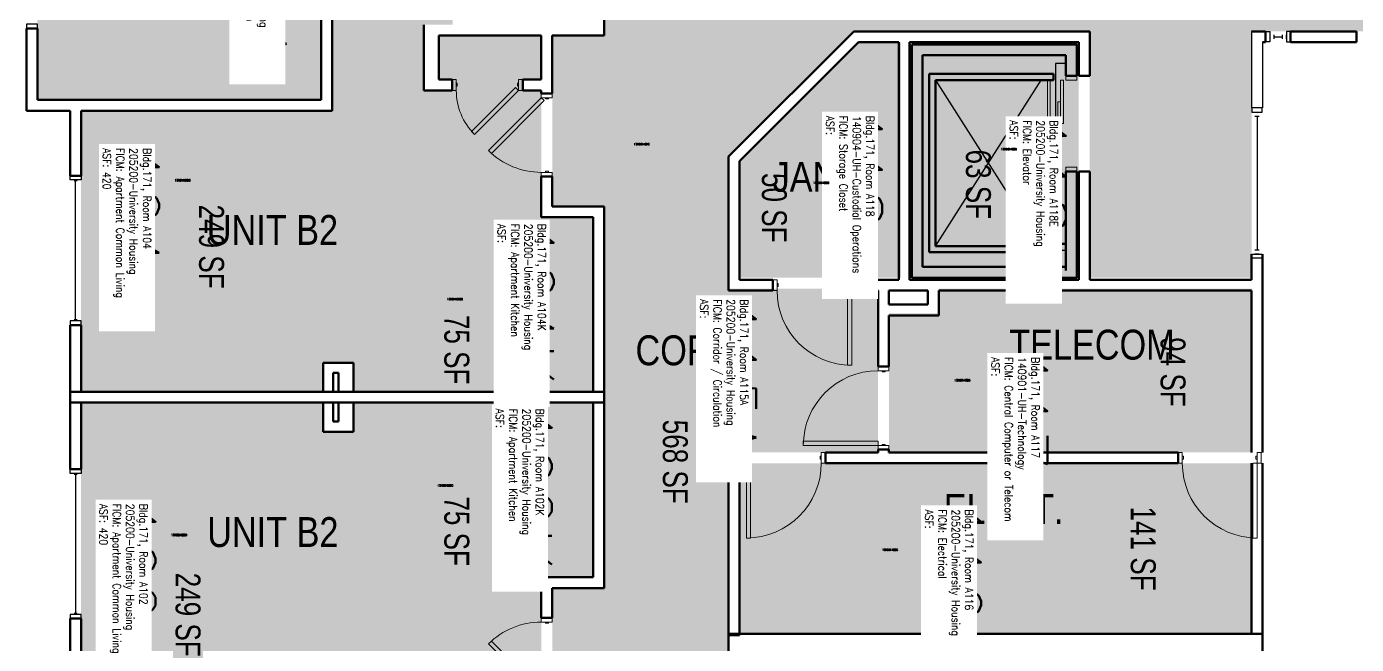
# Model space of a CAD drawing. Header units: inches. Extents: x 88 to 3257, y -489 to 2081.
# Drawn here: x 97 to 738, y 789 to 1087 of the extents above; entities that cross this region are included whole.
import ezdxf
from ezdxf.enums import TextEntityAlignment as Align

# ---------------------------------------------------------------- set-up
doc = ezdxf.new("R2010")
doc.units = ezdxf.units.IN
doc.header["$LTSCALE"] = 48
doc.header["$MEASUREMENT"] = 0
for name, color, linetype in [('A-AREA-IDEN', 1, 'Continuous'), ('A-DOOR', 2, 'Continuous'), ('A-FLOR', 3, 'Continuous'), ('A-GLAZ', 1, 'Continuous'), ('A-IDEN-ICON', 4, 'Continuous'), ('A-IDEN-RNUM', 7, 'Continuous'), ('A-IDEN-SNUM', 4, 'Continuous'), ('A-IDEN-VNUM', 4, 'Continuous'), ('A-WALL', 5, 'Continuous'), ('AREA-TEXT', 3, 'Continuous'), ('Rooms-Category-Color', 7, 'Continuous'), ('Rooms-College-Color', 7, 'Continuous'), ('Rooms-Department-Color', 7, 'Continuous'), ('Rooms-Division-Color', 7, 'Continuous'), ('Rooms-Information', 7, 'Continuous')]:
    doc.layers.add(name, color=color, linetype=linetype)
doc.styles.add('AREA', font='arial.ttf', dxfattribs={"width": 0.75, "height": 12})
doc.styles.add('ROOMSNUMBER', font='txt.shx', dxfattribs={"height": 0.03})
doc.styles.add('ROOMVNUMBER', font='simplex.shx', dxfattribs={"width": 0.85})
doc.styles.get("Standard").update_dxf_attribs({"font": 'ARIALN.TTF'})

# ---------------------------------------------------------------- blocks, each defined once
blk = doc.blocks.new('CPELECT')
blk.add_lwpolyline([(0.0623, 0.0629, 0, 0.03, 0), (0.0105, -0.0168, 0.03, 0.03, 0), (-0.0105, 0.0068, 0.03, 0, 0), (-0.0623, -0.0729, 0.03, 0, 0)], format="xyseb")

msp = doc.modelspace()

# ---------------------------------------------------------------- hatches: boundary and pattern name
at = {"layer": 'Rooms-Category-Color', "true_color": 0x728ef3}
for points in [[(240.13, 910.5), (240.13, 994.64), (345.25, 994.64), (345.25, 1055.77), (336.3, 1055.77), (336.3, 1061.02), (345.25, 1061.02), (345.25, 1082.22), (295.88, 1082.22), (295.88, 1061.02), (302.3, 1061.02), (302.3, 1055.77), (288.63, 1055.77), (288.63, 1087.47), (302.5, 1087.47), (302.5, 1116.22), (288.63, 1116.22), (288.63, 1292.25), (302.5, 1292.25), (302.5, 1321), (244.5, 1321), (244.5, 1046), (123.5, 1046), (123.5, 910.5)], [(102.5, 1051.25), (102.5, 1159.25), (239.25, 1159.25), (239.25, 1051.25)], [(518.5, 965.5), (518.5, 1079), (498.04, 1079), (440.75, 1021.71), (440.75, 965.5)], [(370.25, 994.64), (240.13, 994.64), (240.13, 924.5), (254.75, 924.5), (254.75, 910.5), (370.25, 910.5)], [(240.13, 905.25), (240.13, 821.11), (345.25, 821.11), (345.25, 759.98), (336.3, 759.98), (336.3, 754.73), (345.25, 754.73), (345.25, 733.53), (295.88, 733.53), (295.88, 754.73), (302.3, 754.73), (302.3, 759.98), (288.63, 759.98), (288.63, 728.28), (302.5, 728.28), (302.5, 699.53), (288.63, 699.53), (288.63, 523.5), (302.5, 523.5), (302.5, 494.75), (244.5, 494.75), (244.5, 769.75), (123.5, 769.75), (123.5, 905.25)], [(370.25, 821.11), (240.13, 821.11), (240.13, 891.25), (254.75, 891.25), (254.75, 905.25), (370.25, 905.25)]]:
    msp.add_hatch(color=171, dxfattribs=at).paths.add_polyline_path(points)
at = {"layer": 'Rooms-Category-Color', "true_color": 0xadadad}
for points in [[(547.22, 1168.24), (547.22, 1193.24), (464.89, 1193.24), (464.89, 1168.24), (375.5, 1168.24), (375.5, 1082.22), (350.5, 1082.22), (350.5, 999.89), (375.5, 999.89), (375.5, 815.86), (350.5, 815.86), (350.5, 733.53), (375.5, 733.53), (374.88, 226), (435.5, 226), (435.5, 616.78), (460.5, 616.78), (460.5, 699.11), (435.5, 699.11), (435.5, 881.25), (507.5, 881.25), (507.5, 960.25), (435.5, 960.25), (435.5, 1023.88), (495.87, 1084.25), (547.22, 1084.25)], [(547.22, 1084.25), (609.5, 1084.25), (609.5, 965.5), (687.5, 965.5), (687.5, 1084.25), (855.25, 1084.25), (855.25, 1060.25), (1158.95, 1060.25), (1158.95, 1084.25), (1578.7, 1084.25), (1703.95, 1084.25), (1703.95, 1168.24), (1549.3, 1168.24), (1549.3, 1193.24), (1466.98, 1193.24), (1466.98, 1168.24), (1104.2, 1168.24), (1104.2, 1156.25), (910, 1156.25), (910, 1168.24), (547.22, 1168.24), (547.22, 1084.25)], [(604.25, 965.5), (523.75, 965.5), (523.75, 1079), (604.25, 1079)], [(687.5, 876), (687.5, 793.75), (440.75, 793.75), (440.75, 876)]]:
    msp.add_hatch(color=253, dxfattribs=at).paths.add_polyline_path(points)
at = {"layer": 'Rooms-Category-Color', "true_color": 0xe3c5e1}
msp.add_hatch(color=254, dxfattribs=at).paths.add_polyline_path([(687.5, 960.25), (687.5, 881.25), (512.75, 881.25), (512.75, 948.25), (536.75, 948.25), (536.75, 960.25)])
at = {"layer": 'Rooms-College-Color', "true_color": 0xadadad}
for points in [[(240.13, 910.5), (240.13, 994.64), (345.25, 994.64), (345.25, 1055.77), (336.3, 1055.77), (336.3, 1061.02), (345.25, 1061.02), (345.25, 1082.22), (295.88, 1082.22), (295.88, 1061.02), (302.3, 1061.02), (302.3, 1055.77), (288.63, 1055.77), (288.63, 1087.47), (302.5, 1087.47), (302.5, 1116.22), (288.63, 1116.22), (288.63, 1292.25), (302.5, 1292.25), (302.5, 1321), (244.5, 1321), (244.5, 1046), (123.5, 1046), (123.5, 910.5)], [(547.22, 1168.24), (547.22, 1193.24), (464.89, 1193.24), (464.89, 1168.24), (375.5, 1168.24), (375.5, 1082.22), (350.5, 1082.22), (350.5, 999.89), (375.5, 999.89), (375.5, 815.86), (350.5, 815.86), (350.5, 733.53), (375.5, 733.53), (374.88, 226), (435.5, 226), (435.5, 616.78), (460.5, 616.78), (460.5, 699.11), (435.5, 699.11), (435.5, 881.25), (507.5, 881.25), (507.5, 960.25), (435.5, 960.25), (435.5, 1023.88), (495.87, 1084.25), (547.22, 1084.25)], [(547.22, 1084.25), (609.5, 1084.25), (609.5, 965.5), (687.5, 965.5), (687.5, 1084.25), (855.25, 1084.25), (855.25, 1060.25), (1158.95, 1060.25), (1158.95, 1084.25), (1578.7, 1084.25), (1703.95, 1084.25), (1703.95, 1168.24), (1549.3, 1168.24), (1549.3, 1193.24), (1466.98, 1193.24), (1466.98, 1168.24), (1104.2, 1168.24), (1104.2, 1156.25), (910, 1156.25), (910, 1168.24), (547.22, 1168.24), (547.22, 1084.25)], [(102.5, 1051.25), (102.5, 1159.25), (239.25, 1159.25), (239.25, 1051.25)], [(518.5, 965.5), (518.5, 1079), (498.04, 1079), (440.75, 1021.71), (440.75, 965.5)], [(604.25, 965.5), (523.75, 965.5), (523.75, 1079), (604.25, 1079)], [(370.25, 994.64), (240.13, 994.64), (240.13, 924.5), (254.75, 924.5), (254.75, 910.5), (370.25, 910.5)], [(687.5, 960.25), (687.5, 881.25), (512.75, 881.25), (512.75, 948.25), (536.75, 948.25), (536.75, 960.25)], [(240.13, 905.25), (240.13, 821.11), (345.25, 821.11), (345.25, 759.98), (336.3, 759.98), (336.3, 754.73), (345.25, 754.73), (345.25, 733.53), (295.88, 733.53), (295.88, 754.73), (302.3, 754.73), (302.3, 759.98), (288.63, 759.98), (288.63, 728.28), (302.5, 728.28), (302.5, 699.53), (288.63, 699.53), (288.63, 523.5), (302.5, 523.5), (302.5, 494.75), (244.5, 494.75), (244.5, 769.75), (123.5, 769.75), (123.5, 905.25)], [(370.25, 821.11), (240.13, 821.11), (240.13, 891.25), (254.75, 891.25), (254.75, 905.25), (370.25, 905.25)], [(687.5, 876), (687.5, 793.75), (440.75, 793.75), (440.75, 876)]]:
    msp.add_hatch(color=253, dxfattribs=at).paths.add_polyline_path(points)
at = {"layer": 'Rooms-Department-Color', "true_color": 0x604aed}
for points in [[(240.13, 910.5), (240.13, 994.64), (345.25, 994.64), (345.25, 1055.77), (336.3, 1055.77), (336.3, 1061.02), (345.25, 1061.02), (345.25, 1082.22), (295.88, 1082.22), (295.88, 1061.02), (302.3, 1061.02), (302.3, 1055.77), (288.63, 1055.77), (288.63, 1087.47), (302.5, 1087.47), (302.5, 1116.22), (288.63, 1116.22), (288.63, 1292.25), (302.5, 1292.25), (302.5, 1321), (244.5, 1321), (244.5, 1046), (123.5, 1046), (123.5, 910.5)], [(102.5, 1051.25), (102.5, 1159.25), (239.25, 1159.25), (239.25, 1051.25)], [(518.5, 965.5), (518.5, 1079), (498.04, 1079), (440.75, 1021.71), (440.75, 965.5)], [(370.25, 994.64), (240.13, 994.64), (240.13, 924.5), (254.75, 924.5), (254.75, 910.5), (370.25, 910.5)], [(687.5, 960.25), (687.5, 881.25), (512.75, 881.25), (512.75, 948.25), (536.75, 948.25), (536.75, 960.25)], [(240.13, 905.25), (240.13, 821.11), (345.25, 821.11), (345.25, 759.98), (336.3, 759.98), (336.3, 754.73), (345.25, 754.73), (345.25, 733.53), (295.88, 733.53), (295.88, 754.73), (302.3, 754.73), (302.3, 759.98), (288.63, 759.98), (288.63, 728.28), (302.5, 728.28), (302.5, 699.53), (288.63, 699.53), (288.63, 523.5), (302.5, 523.5), (302.5, 494.75), (244.5, 494.75), (244.5, 769.75), (123.5, 769.75), (123.5, 905.25)], [(370.25, 821.11), (240.13, 821.11), (240.13, 891.25), (254.75, 891.25), (254.75, 905.25), (370.25, 905.25)]]:
    msp.add_hatch(color=173, dxfattribs=at).paths.add_polyline_path(points)
at = {"layer": 'Rooms-Department-Color', "true_color": 0xacacac}
for points in [[(547.22, 1168.24), (547.22, 1193.24), (464.89, 1193.24), (464.89, 1168.24), (375.5, 1168.24), (375.5, 1082.22), (350.5, 1082.22), (350.5, 999.89), (375.5, 999.89), (375.5, 815.86), (350.5, 815.86), (350.5, 733.53), (375.5, 733.53), (374.88, 226), (435.5, 226), (435.5, 616.78), (460.5, 616.78), (460.5, 699.11), (435.5, 699.11), (435.5, 881.25), (507.5, 881.25), (507.5, 960.25), (435.5, 960.25), (435.5, 1023.88), (495.87, 1084.25), (547.22, 1084.25)], [(547.22, 1084.25), (609.5, 1084.25), (609.5, 965.5), (687.5, 965.5), (687.5, 1084.25), (855.25, 1084.25), (855.25, 1060.25), (1158.95, 1060.25), (1158.95, 1084.25), (1578.7, 1084.25), (1703.95, 1084.25), (1703.95, 1168.24), (1549.3, 1168.24), (1549.3, 1193.24), (1466.98, 1193.24), (1466.98, 1168.24), (1104.2, 1168.24), (1104.2, 1156.25), (910, 1156.25), (910, 1168.24), (547.22, 1168.24), (547.22, 1084.25)], [(604.25, 965.5), (523.75, 965.5), (523.75, 1079), (604.25, 1079)], [(687.5, 876), (687.5, 793.75), (440.75, 793.75), (440.75, 876)]]:
    msp.add_hatch(color=253, dxfattribs=at).paths.add_polyline_path(points)
at = {"layer": 'Rooms-Division-Color', "true_color": 0x604aed}
for points in [[(240.13, 910.5), (240.13, 994.64), (345.25, 994.64), (345.25, 1055.77), (336.3, 1055.77), (336.3, 1061.02), (345.25, 1061.02), (345.25, 1082.22), (295.88, 1082.22), (295.88, 1061.02), (302.3, 1061.02), (302.3, 1055.77), (288.63, 1055.77), (288.63, 1087.47), (302.5, 1087.47), (302.5, 1116.22), (288.63, 1116.22), (288.63, 1292.25), (302.5, 1292.25), (302.5, 1321), (244.5, 1321), (244.5, 1046), (123.5, 1046), (123.5, 910.5)], [(102.5, 1051.25), (102.5, 1159.25), (239.25, 1159.25), (239.25, 1051.25)], [(518.5, 965.5), (518.5, 1079), (498.04, 1079), (440.75, 1021.71), (440.75, 965.5)], [(370.25, 994.64), (240.13, 994.64), (240.13, 924.5), (254.75, 924.5), (254.75, 910.5), (370.25, 910.5)], [(687.5, 960.25), (687.5, 881.25), (512.75, 881.25), (512.75, 948.25), (536.75, 948.25), (536.75, 960.25)], [(240.13, 905.25), (240.13, 821.11), (345.25, 821.11), (345.25, 759.98), (336.3, 759.98), (336.3, 754.73), (345.25, 754.73), (345.25, 733.53), (295.88, 733.53), (295.88, 754.73), (302.3, 754.73), (302.3, 759.98), (288.63, 759.98), (288.63, 728.28), (302.5, 728.28), (302.5, 699.53), (288.63, 699.53), (288.63, 523.5), (302.5, 523.5), (302.5, 494.75), (244.5, 494.75), (244.5, 769.75), (123.5, 769.75), (123.5, 905.25)], [(370.25, 821.11), (240.13, 821.11), (240.13, 891.25), (254.75, 891.25), (254.75, 905.25), (370.25, 905.25)]]:
    msp.add_hatch(color=173, dxfattribs=at).paths.add_polyline_path(points)
at = {"layer": 'Rooms-Division-Color', "true_color": 0xadadad}
for points in [[(547.22, 1168.24), (547.22, 1193.24), (464.89, 1193.24), (464.89, 1168.24), (375.5, 1168.24), (375.5, 1082.22), (350.5, 1082.22), (350.5, 999.89), (375.5, 999.89), (375.5, 815.86), (350.5, 815.86), (350.5, 733.53), (375.5, 733.53), (374.88, 226), (435.5, 226), (435.5, 616.78), (460.5, 616.78), (460.5, 699.11), (435.5, 699.11), (435.5, 881.25), (507.5, 881.25), (507.5, 960.25), (435.5, 960.25), (435.5, 1023.88), (495.87, 1084.25), (547.22, 1084.25)], [(547.22, 1084.25), (609.5, 1084.25), (609.5, 965.5), (687.5, 965.5), (687.5, 1084.25), (855.25, 1084.25), (855.25, 1060.25), (1158.95, 1060.25), (1158.95, 1084.25), (1578.7, 1084.25), (1703.95, 1084.25), (1703.95, 1168.24), (1549.3, 1168.24), (1549.3, 1193.24), (1466.98, 1193.24), (1466.98, 1168.24), (1104.2, 1168.24), (1104.2, 1156.25), (910, 1156.25), (910, 1168.24), (547.22, 1168.24), (547.22, 1084.25)], [(604.25, 965.5), (523.75, 965.5), (523.75, 1079), (604.25, 1079)], [(687.5, 876), (687.5, 793.75), (440.75, 793.75), (440.75, 876)]]:
    msp.add_hatch(color=253, dxfattribs=at).paths.add_polyline_path(points)

# ---------------------------------------------------------------- linework, layer by layer
at = {"layer": 'A-DOOR'}
for p, q in [((598, 1068.76), (593, 1068.76)), ((593, 1068.76), (593, 978.76)), ((598, 1068.76), (593, 1068.76)), ((593, 1068.76), (593, 978.76)), ((593, 978.76), (598, 978.76)), ((593, 978.76), (598, 978.76))]:
    msp.add_line(p, q, dxfattribs=at)
at = {"layer": 'A-DOOR', "linetype": 'Continuous', "lineweight": 18}
for p, q in [((589.13, 1060.76), (590.5, 1060.76)), ((589.13, 1039.76), (589.13, 1060.76)), ((589.13, 1060.76), (590.5, 1060.76)), ((589.13, 1039.76), (589.13, 1060.76)), ((590.5, 1060.76), (590.5, 1039.76)), ((590.5, 1060.76), (590.5, 1039.76)), ((603.25, 1062.76), (598, 1062.76)), ((598, 1062.76), (598, 1060.76)), ((603.25, 1062.76), (598, 1062.76)), ((598, 1062.76), (598, 1060.76)), ((598, 1060.76), (603.25, 1060.76)), ((598, 1060.76), (603.25, 1060.76)), ((603.25, 1060.76), (603.25, 1062.76)), ((603.25, 1060.76), (603.25, 1062.76)), ((587.75, 1039.76), (589.13, 1039.76)), ((587.75, 1018.76), (587.75, 1039.76)), ((587.75, 1039.76), (589.13, 1039.76)), ((587.75, 1018.76), (587.75, 1039.76)), ((589.13, 1039.76), (589.13, 1018.76)), ((590.5, 1039.76), (589.13, 1039.76)), ((589.13, 1039.76), (589.13, 1018.76)), ((590.5, 1039.76), (589.13, 1039.76)), ((589.13, 1018.76), (587.75, 1018.76)), ((589.13, 1018.76), (587.75, 1018.76)), ((598, 1016.76), (598, 1018.76)), ((598, 1018.76), (603.25, 1018.76)), ((598, 1016.76), (598, 1018.76)), ((598, 1018.76), (603.25, 1018.76)), ((603.25, 1016.76), (598, 1016.76)), ((603.25, 1016.76), (598, 1016.76)), ((603.25, 1018.76), (603.25, 1016.76)), ((603.25, 1018.76), (603.25, 1016.76)), ((458.88, 964.5), (456.88, 964.5)), ((456.88, 964.5), (456.88, 959.25)), ((458.88, 964.5), (456.88, 964.5)), ((456.88, 964.5), (456.88, 959.25)), ((458.88, 959.25), (458.88, 964.5)), ((458.88, 959.25), (458.88, 964.5)), ((458.88, 962.75), (459.38, 962.75)), ((458.88, 961.25), (458.88, 962.75)), ((458.88, 962.75), (459.38, 962.75)), ((458.88, 961.25), (458.88, 962.75)), ((459.38, 961.25), (458.88, 961.25)), ((459.38, 961.25), (458.88, 961.25)), ((459.38, 962.75), (459.38, 961.25)), ((459.38, 962.75), (459.38, 961.25)), ((494.88, 962.75), (494.38, 962.75)), ((494.38, 962.75), (494.38, 961.25)), ((494.88, 962.75), (494.38, 962.75)), ((494.38, 962.75), (494.38, 961.25)), ((494.38, 961.25), (494.88, 961.25)), ((494.38, 961.25), (494.88, 961.25)), ((494.88, 964.5), (496.88, 964.5)), ((494.88, 959.25), (494.88, 964.5)), ((494.88, 964.5), (496.88, 964.5)), ((494.88, 959.25), (494.88, 964.5)), ((494.88, 961.25), (494.88, 962.75)), ((494.88, 961.25), (494.88, 962.75)), ((496.88, 964.5), (496.88, 959.25)), ((496.88, 964.5), (496.88, 959.25)), ((456.88, 959.25), (458.88, 959.25)), ((456.88, 959.25), (458.88, 959.25)), ((494.88, 959.25), (492.88, 959.25)), ((492.88, 959.25), (492.88, 923.25)), ((494.88, 959.25), (492.88, 959.25)), ((492.88, 959.25), (492.88, 923.25)), ((494.88, 923.25), (494.88, 959.25)), ((496.88, 959.25), (494.88, 959.25)), ((494.88, 923.25), (494.88, 959.25)), ((496.88, 959.25), (494.88, 959.25)), ((492.88, 923.25), (494.88, 923.25)), ((492.88, 923.25), (494.88, 923.25)), ((512.75, 922.63), (507.5, 922.63)), ((507.5, 922.63), (507.5, 920.63)), ((512.75, 922.63), (507.5, 922.63)), ((507.5, 922.63), (507.5, 920.63)), ((507.5, 920.63), (512.75, 920.63)), ((507.5, 920.63), (512.75, 920.63)), ((509.5, 920.13), (509.5, 920.63)), ((509.5, 920.63), (511, 920.63)), ((509.5, 920.13), (509.5, 920.63)), ((509.5, 920.63), (511, 920.63)), ((511, 920.13), (509.5, 920.13)), ((511, 920.13), (509.5, 920.13)), ((511, 920.63), (511, 920.13)), ((511, 920.63), (511, 920.13)), ((512.75, 920.63), (512.75, 922.63)), ((512.75, 920.63), (512.75, 922.63)), ((507.5, 886.63), (471.5, 886.63)), ((471.5, 886.63), (471.5, 884.63)), ((507.5, 886.63), (471.5, 886.63)), ((471.5, 886.63), (471.5, 884.63)), ((471.5, 884.63), (507.5, 884.63)), ((471.5, 884.63), (507.5, 884.63)), ((507.5, 884.63), (507.5, 886.63)), ((507.5, 884.63), (507.5, 886.63)), ((507.5, 882.63), (507.5, 884.63)), ((507.5, 884.63), (512.75, 884.63)), ((507.5, 882.63), (507.5, 884.63)), ((507.5, 884.63), (512.75, 884.63)), ((511, 885.13), (509.5, 885.13)), ((509.5, 885.13), (509.5, 884.63)), ((511, 885.13), (509.5, 885.13)), ((509.5, 885.13), (509.5, 884.63)), ((509.5, 884.63), (511, 884.63)), ((509.5, 884.63), (511, 884.63)), ((511, 884.63), (511, 885.13)), ((511, 884.63), (511, 885.13)), ((512.75, 884.63), (512.75, 882.63)), ((512.75, 884.63), (512.75, 882.63)), ((444.13, 881.25), (442.13, 881.25)), ((442.13, 881.25), (442.13, 876)), ((444.13, 881.25), (442.13, 881.25)), ((442.13, 881.25), (442.13, 876)), ((444.13, 876), (444.13, 881.25)), ((444.13, 876), (444.13, 881.25)), ((444.13, 879.5), (444.63, 879.5)), ((444.13, 878), (444.13, 879.5)), ((444.13, 879.5), (444.63, 879.5)), ((444.13, 878), (444.13, 879.5)), ((444.63, 878), (444.13, 878)), ((444.63, 878), (444.13, 878)), ((444.63, 879.5), (444.63, 878)), ((444.63, 879.5), (444.63, 878)), ((480.13, 879.5), (479.63, 879.5)), ((479.63, 879.5), (479.63, 878)), ((480.13, 879.5), (479.63, 879.5)), ((479.63, 879.5), (479.63, 878)), ((479.63, 878), (480.13, 878)), ((479.63, 878), (480.13, 878)), ((480.13, 881.25), (482.13, 881.25)), ((480.13, 876), (480.13, 881.25)), ((480.13, 881.25), (482.13, 881.25)), ((480.13, 876), (480.13, 881.25)), ((480.13, 878), (480.13, 879.5)), ((480.13, 878), (480.13, 879.5)), ((482.13, 881.25), (482.13, 876)), ((482.13, 881.25), (482.13, 876)), ((512.75, 882.63), (507.5, 882.63)), ((512.75, 882.63), (507.5, 882.63)), ((654.13, 881.25), (652.13, 881.25)), ((652.13, 881.25), (652.13, 876)), ((654.13, 881.25), (652.13, 881.25)), ((652.13, 881.25), (652.13, 876)), ((654.13, 876), (654.13, 881.25)), ((654.13, 876), (654.13, 881.25)), ((654.13, 879.5), (654.63, 879.5)), ((654.13, 878), (654.13, 879.5)), ((654.13, 879.5), (654.63, 879.5)), ((654.13, 878), (654.13, 879.5)), ((654.63, 878), (654.13, 878)), ((654.63, 878), (654.13, 878)), ((654.63, 879.5), (654.63, 878)), ((654.63, 879.5), (654.63, 878)), ((690.13, 879.5), (689.63, 879.5)), ((689.63, 879.5), (689.63, 878)), ((690.13, 879.5), (689.63, 879.5)), ((689.63, 879.5), (689.63, 878)), ((689.63, 878), (690.13, 878)), ((689.63, 878), (690.13, 878)), ((690.13, 881.25), (692.13, 881.25)), ((690.13, 876), (690.13, 881.25)), ((690.13, 881.25), (692.13, 881.25)), ((690.13, 876), (690.13, 881.25)), ((690.13, 878), (690.13, 879.5)), ((690.13, 878), (690.13, 879.5)), ((692.13, 881.25), (692.13, 876)), ((692.13, 881.25), (692.13, 876)), ((442.13, 876), (444.13, 876)), ((442.13, 876), (444.13, 876)), ((444.13, 876), (446.13, 876)), ((444.13, 840), (444.13, 876)), ((444.13, 876), (446.13, 876)), ((444.13, 840), (444.13, 876)), ((446.13, 876), (446.13, 840)), ((446.13, 876), (446.13, 840)), ((482.13, 876), (480.13, 876)), ((482.13, 876), (480.13, 876)), ((652.13, 876), (654.13, 876)), ((652.13, 876), (654.13, 876)), ((690.13, 876), (688.13, 876)), ((688.13, 876), (688.13, 840)), ((690.13, 876), (688.13, 876)), ((688.13, 876), (688.13, 840)), ((690.13, 840), (690.13, 876)), ((692.13, 876), (690.13, 876)), ((690.13, 840), (690.13, 876)), ((692.13, 876), (690.13, 876)), ((446.13, 840), (444.13, 840)), ((446.13, 840), (444.13, 840)), ((688.13, 840), (690.13, 840)), ((688.13, 840), (690.13, 840))]:
    msp.add_line(p, q, dxfattribs=at)
for points in [[(304.3, 1061.02), (302.3, 1061.02), (302.3, 1055.77), (304.3, 1055.77)], [(304.3, 1061.02), (302.3, 1061.02), (302.3, 1055.77), (304.3, 1055.77)], [(304.3, 1059.27), (304.8, 1059.27), (304.8, 1057.77), (304.3, 1057.77)], [(304.3, 1059.27), (304.8, 1059.27), (304.8, 1057.77), (304.3, 1057.77)], [(334.3, 1059.27), (333.8, 1059.27), (333.8, 1057.77), (334.3, 1057.77)], [(334.3, 1059.27), (333.8, 1059.27), (333.8, 1057.77), (334.3, 1057.77)], [(334.3, 1061.02), (336.3, 1061.02), (336.3, 1055.77), (334.3, 1055.77)], [(334.3, 1061.02), (336.3, 1061.02), (336.3, 1055.77), (334.3, 1055.77)], [(595.5, 1060.76), (596.88, 1060.76), (596.88, 1039.76), (595.5, 1039.76)], [(595.5, 1060.76), (596.88, 1060.76), (596.88, 1039.76), (595.5, 1039.76)], [(334.3, 1055.77), (332.89, 1057.18), (311.67, 1035.97), (313.09, 1034.56)], [(334.3, 1055.77), (332.89, 1057.18), (311.67, 1035.97), (313.09, 1034.56)], [(345.25, 1052.28), (346.66, 1050.87), (321.21, 1025.41), (319.79, 1026.83)], [(345.25, 1052.28), (346.66, 1050.87), (321.21, 1025.41), (319.79, 1026.83)], [(350.5, 1052.28), (350.5, 1054.28), (345.25, 1054.28), (345.25, 1052.28)], [(350.5, 1052.28), (350.5, 1054.28), (345.25, 1054.28), (345.25, 1052.28)], [(348.75, 1052.28), (348.75, 1051.78), (347.25, 1051.78), (347.25, 1052.28)], [(348.75, 1052.28), (348.75, 1051.78), (347.25, 1051.78), (347.25, 1052.28)], [(594.13, 1050.26), (595.5, 1050.26), (595.5, 1029.26), (594.13, 1029.26)], [(594.13, 1050.26), (595.5, 1050.26), (595.5, 1029.26), (594.13, 1029.26)], [(350.5, 1016.28), (350.5, 1014.28), (345.25, 1014.28), (345.25, 1016.28)], [(350.5, 1016.28), (350.5, 1014.28), (345.25, 1014.28), (345.25, 1016.28)], [(348.75, 1016.28), (348.75, 1016.78), (347.25, 1016.78), (347.25, 1016.28)], [(348.75, 1016.28), (348.75, 1016.78), (347.25, 1016.78), (347.25, 1016.28)], [(350.5, 799.47), (350.5, 801.47), (345.25, 801.47), (345.25, 799.47)], [(350.5, 799.47), (350.5, 801.47), (345.25, 801.47), (345.25, 799.47)], [(348.75, 799.47), (348.75, 798.97), (347.25, 798.97), (347.25, 799.47)], [(348.75, 799.47), (348.75, 798.97), (347.25, 798.97), (347.25, 799.47)], [(345.25, 763.47), (346.66, 764.88), (321.21, 790.34), (319.79, 788.92)], [(345.25, 763.47), (346.66, 764.88), (321.21, 790.34), (319.79, 788.92)]]:
    msp.add_lwpolyline(points, close=True, dxfattribs=at)
at = {"layer": 'A-DOOR', "linetype": 'Continuous', "lineweight": 18, "extrusion": (0, 0, -1)}
for centre, radius, start, end in [((-334.3, 1055.77), 30, 315, 0), ((-334.3, 1055.77), 30, 315, 0), ((-444.13, 876), 36, 180, 270), ((-444.13, 876), 36, 180, 270)]:
    msp.add_arc(centre, radius, start, end, dxfattribs=at)
at = {"layer": 'A-DOOR', "linetype": 'Continuous', "lineweight": 18}
for centre, start, end in [((345.25, 1052.28), 225, 270), ((345.25, 1052.28), 225, 270), ((494.88, 959.25), 180, 270), ((494.88, 959.25), 180, 270), ((507.5, 884.63), 90, 180), ((507.5, 884.63), 90, 180), ((690.13, 876), 180, 270), ((690.13, 876), 180, 270), ((345.25, 763.47), 90, 135), ((345.25, 763.47), 90, 135)]:
    msp.add_arc(centre, 36, start, end, dxfattribs=at)
at = {"layer": 'A-FLOR', "linetype": 'Continuous', "lineweight": 50}
for p, q in [((592.13, 1063.76), (532.13, 1063.76)), ((532.13, 1063.76), (532.13, 977.76)), ((592.13, 1063.76), (532.13, 1063.76)), ((532.13, 1063.76), (532.13, 977.76)), ((592.13, 1060.76), (592.13, 1063.76)), ((592.13, 1060.76), (592.13, 1063.76)), ((535.13, 1060.76), (586.13, 1060.76)), ((535.13, 980.76), (535.13, 1060.76)), ((535.13, 1060.76), (586.13, 1060.76)), ((535.13, 980.76), (535.13, 1060.76)), ((586.13, 1060.76), (592.13, 1060.76)), ((586.13, 1060.76), (592.13, 1060.76)), ((592.13, 1018.76), (586.13, 1018.76)), ((586.13, 1018.76), (586.13, 980.76)), ((592.13, 1018.76), (586.13, 1018.76)), ((586.13, 1018.76), (586.13, 980.76)), ((592.13, 977.76), (592.13, 1018.76)), ((592.13, 977.76), (592.13, 1018.76)), ((586.13, 980.76), (535.13, 980.76)), ((586.13, 980.76), (535.13, 980.76)), ((532.13, 977.76), (592.13, 977.76)), ((532.13, 977.76), (592.13, 977.76))]:
    msp.add_line(p, q, dxfattribs=at)
at = {"layer": 'A-FLOR'}
for p, q in [((535.13, 980.76), (586.13, 1060.76)), ((535.13, 1060.76), (586.13, 980.76))]:
    msp.add_line(p, q, dxfattribs=at)
at = {"layer": 'A-GLAZ', "linetype": 'Continuous', "lineweight": 25}
for p, q in [((694.28, 1079.13), (694.28, 1084.13)), ((694.28, 1084.13), (696.28, 1084.13)), ((694.28, 1079.13), (694.28, 1084.13)), ((694.28, 1084.13), (696.28, 1084.13)), ((696.28, 1084.13), (696.28, 1079.13)), ((696.28, 1084.13), (696.28, 1079.13)), ((706.28, 1084.13), (704.28, 1084.13)), ((704.28, 1084.13), (704.28, 1079.13)), ((706.28, 1084.13), (704.28, 1084.13)), ((704.28, 1084.13), (704.28, 1079.13)), ((706.28, 1079.13), (706.28, 1084.13)), ((706.28, 1079.13), (706.28, 1084.13)), ((696.28, 1079.13), (694.28, 1079.13)), ((696.28, 1079.13), (694.28, 1079.13)), ((696.28, 1082.63), (696.28, 1080.63)), ((696.28, 1082.63), (696.28, 1080.63)), ((698.28, 1082.63), (698.28, 1080.63)), ((698.28, 1082.63), (698.28, 1080.63)), ((698.28, 1081.63), (702.28, 1081.63)), ((698.28, 1081.63), (702.28, 1081.63)), ((702.28, 1082.63), (702.28, 1080.63)), ((702.28, 1082.63), (702.28, 1080.63)), ((704.28, 1080.63), (704.28, 1082.63)), ((704.28, 1080.63), (704.28, 1082.63)), ((704.28, 1079.13), (706.28, 1079.13)), ((704.28, 1079.13), (706.28, 1079.13)), ((692.63, 1047.36), (687.63, 1047.36)), ((687.63, 1047.36), (687.63, 1045.36)), ((692.63, 1047.36), (687.63, 1047.36)), ((687.63, 1047.36), (687.63, 1045.36)), ((687.63, 1045.36), (692.63, 1045.36)), ((687.63, 1045.36), (692.63, 1045.36)), ((689.13, 1045.36), (691.13, 1045.36)), ((689.13, 1045.36), (691.13, 1045.36)), ((692.63, 1045.36), (692.63, 1047.36)), ((692.63, 1045.36), (692.63, 1047.36)), ((689.13, 1043.36), (691.13, 1043.36)), ((689.13, 1043.36), (691.13, 1043.36)), ((690.13, 1043.36), (690.13, 978.88)), ((690.13, 1043.36), (690.13, 978.88)), ((121.63, 1012.12), (120.13, 1012.12)), ((121.63, 1012.12), (120.13, 1012.12)), ((120.88, 945.12), (120.88, 1012.12)), ((120.88, 945.12), (120.88, 1012.12)), ((687.63, 974.88), (687.63, 976.88)), ((687.63, 976.88), (692.63, 976.88)), ((687.63, 974.88), (687.63, 976.88)), ((687.63, 976.88), (692.63, 976.88)), ((692.63, 974.88), (687.63, 974.88)), ((692.63, 974.88), (687.63, 974.88)), ((689.13, 978.88), (691.13, 978.88)), ((689.13, 978.88), (691.13, 978.88)), ((691.13, 976.88), (689.13, 976.88)), ((691.13, 976.88), (689.13, 976.88)), ((692.63, 976.88), (692.63, 974.88)), ((692.63, 976.88), (692.63, 974.88)), ((121.63, 945.12), (120.13, 945.12)), ((121.63, 945.12), (120.13, 945.12)), ((121.63, 870.63), (120.13, 870.63)), ((121.63, 870.63), (120.13, 870.63)), ((120.88, 870.63), (120.88, 803.63)), ((120.88, 870.63), (120.88, 803.63)), ((121.63, 803.63), (120.13, 803.63)), ((121.63, 803.63), (120.13, 803.63))]:
    msp.add_line(p, q, dxfattribs=at)
for points in [[(97.25, 1087.66), (97.25, 1085.66), (102.5, 1085.66), (102.5, 1087.66)], [(97.25, 1087.66), (97.25, 1085.66), (102.5, 1085.66), (102.5, 1087.66)], [(118.25, 1012.62), (118.25, 1014.62), (123.5, 1014.62), (123.5, 1012.62)], [(118.25, 1012.62), (118.25, 1014.62), (123.5, 1014.62), (123.5, 1012.62)], [(118.25, 944.62), (118.25, 942.62), (123.5, 942.62), (123.5, 944.62)], [(118.25, 944.62), (118.25, 942.62), (123.5, 942.62), (123.5, 944.62)], [(118.25, 871.13), (118.25, 873.13), (123.5, 873.13), (123.5, 871.13)], [(118.25, 871.13), (118.25, 873.13), (123.5, 873.13), (123.5, 871.13)], [(118.25, 803.13), (118.25, 801.13), (123.5, 801.13), (123.5, 803.13)], [(118.25, 803.13), (118.25, 801.13), (123.5, 801.13), (123.5, 803.13)]]:
    msp.add_lwpolyline(points, close=True, dxfattribs=at)
at = {"layer": 'A-WALL', "linetype": 'Continuous', "lineweight": 50}
for p, q in [((375.5, 1321.63), (375.5, 1082.22)), ((375.5, 1321.63), (375.5, 1082.22)), ((239.25, 1051.25), (239.25, 1117.25)), ((239.25, 1051.25), (239.25, 1117.25)), ((244.5, 1117.25), (244.5, 1046)), ((244.5, 1117.25), (244.5, 1046)), ((97.25, 1046), (97.25, 1085.66)), ((97.25, 1085.66), (102.5, 1085.66)), ((97.25, 1046), (97.25, 1085.66)), ((97.25, 1085.66), (102.5, 1085.66)), ((102.5, 1085.66), (102.5, 1051.25)), ((102.5, 1085.66), (102.5, 1051.25)), ((288.63, 1055.77), (288.63, 1087.47)), ((288.63, 1055.77), (288.63, 1087.47)), ((495.87, 1084.25), (435.5, 1023.88)), ((495.87, 1084.25), (435.5, 1023.88)), ((609.5, 1084.25), (495.87, 1084.25)), ((609.5, 1084.25), (495.87, 1084.25)), ((609.5, 1062.76), (609.5, 1084.25)), ((609.5, 1062.76), (609.5, 1084.25)), ((692.75, 1084.25), (687.5, 1084.25)), ((692.75, 1084.25), (687.5, 1084.25)), ((694.28, 1084.25), (692.75, 1084.25)), ((694.28, 1084.25), (692.75, 1084.25)), ((694.28, 1079), (694.28, 1084.25)), ((694.28, 1079), (694.28, 1084.25)), ((738.02, 1084.25), (706.28, 1084.25)), ((706.28, 1084.25), (706.28, 1079)), ((738.02, 1084.25), (706.28, 1084.25)), ((706.28, 1084.25), (706.28, 1079)), ((738.02, 1079), (738.02, 1084.25)), ((738.02, 1079), (738.02, 1084.25)), ((295.88, 1082.22), (295.88, 1061.02)), ((345.25, 1082.22), (295.88, 1082.22)), ((295.88, 1082.22), (295.88, 1061.02)), ((345.25, 1082.22), (295.88, 1082.22)), ((345.25, 1061.02), (345.25, 1082.22)), ((345.25, 1061.02), (345.25, 1082.22)), ((350.5, 1082.22), (350.5, 1054.28)), ((375.5, 1082.22), (350.5, 1082.22)), ((350.5, 1082.22), (350.5, 1054.28)), ((375.5, 1082.22), (350.5, 1082.22)), ((440.75, 1021.71), (498.04, 1079)), ((440.75, 1021.71), (498.04, 1079)), ((498.04, 1079), (517.5, 1079)), ((498.04, 1079), (517.5, 1079)), ((517.5, 1079), (517.5, 964.5)), ((517.5, 1079), (517.5, 964.5)), ((522.75, 1079), (604.25, 1079)), ((522.75, 964.5), (522.75, 1079)), ((522.75, 1079), (604.25, 1079)), ((522.75, 964.5), (522.75, 1079)), ((523.75, 1078), (523.75, 965.5)), ((603.25, 1078), (523.75, 1078)), ((523.75, 1078), (523.75, 965.5)), ((603.25, 1078), (523.75, 1078)), ((603.25, 1062.76), (603.25, 1078)), ((603.25, 1062.76), (603.25, 1078)), ((604.25, 1079), (604.25, 1062.76)), ((604.25, 1079), (604.25, 1062.76)), ((692.75, 1079), (694.28, 1079)), ((692.75, 1079), (694.28, 1079)), ((706.28, 1079), (738.02, 1079)), ((706.28, 1079), (738.02, 1079)), ((529, 970.75), (529, 1072.75)), ((529, 1072.75), (598, 1072.75)), ((529, 970.75), (529, 1072.75)), ((529, 1072.75), (598, 1072.75)), ((598, 1072.75), (598, 1062.76)), ((598, 1072.75), (598, 1062.76)), ((295.88, 1061.02), (302.3, 1061.02)), ((295.88, 1061.02), (302.3, 1061.02)), ((302.3, 1061.02), (302.3, 1055.77)), ((302.3, 1061.02), (302.3, 1055.77)), ((336.3, 1055.77), (336.3, 1061.02)), ((336.3, 1061.02), (345.25, 1061.02)), ((336.3, 1055.77), (336.3, 1061.02)), ((336.3, 1061.02), (345.25, 1061.02)), ((598, 1062.76), (603.25, 1062.76)), ((598, 1062.76), (603.25, 1062.76)), ((604.25, 1062.76), (609.5, 1062.76)), ((604.25, 1062.76), (609.5, 1062.76)), ((102.5, 1051.25), (239.25, 1051.25)), ((102.5, 1051.25), (239.25, 1051.25)), ((302.3, 1055.77), (288.63, 1055.77)), ((302.3, 1055.77), (288.63, 1055.77)), ((345.25, 1055.77), (336.3, 1055.77)), ((345.25, 1055.77), (336.3, 1055.77)), ((345.25, 1054.28), (345.25, 1055.77)), ((345.25, 1054.28), (345.25, 1055.77)), ((350.5, 1054.28), (345.25, 1054.28)), ((350.5, 1054.28), (345.25, 1054.28)), ((118.25, 1046), (97.25, 1046)), ((118.25, 1046), (97.25, 1046)), ((118.25, 1014.62), (118.25, 1046)), ((118.25, 1014.62), (118.25, 1046)), ((244.5, 1046), (123.5, 1046)), ((123.5, 1046), (123.5, 1014.62)), ((244.5, 1046), (123.5, 1046)), ((123.5, 1046), (123.5, 1014.62)), ((435.5, 1023.88), (435.5, 959.25)), ((435.5, 1023.88), (435.5, 959.25)), ((440.75, 964.5), (440.75, 1021.71)), ((440.75, 964.5), (440.75, 1021.71)), ((123.5, 1014.62), (118.25, 1014.62)), ((123.5, 1014.62), (118.25, 1014.62)), ((345.25, 994.64), (345.25, 1014.28)), ((345.25, 1014.28), (350.5, 1014.28)), ((345.25, 994.64), (345.25, 1014.28)), ((345.25, 1014.28), (350.5, 1014.28)), ((350.5, 1014.28), (350.5, 999.89)), ((350.5, 1014.28), (350.5, 999.89)), ((603.25, 1016.76), (598, 1016.76)), ((598, 1016.76), (598, 970.75)), ((603.25, 1016.76), (598, 1016.76)), ((598, 1016.76), (598, 970.75)), ((603.25, 965.5), (603.25, 1016.76)), ((603.25, 965.5), (603.25, 1016.76)), ((604.25, 1016.77), (604.25, 964.5)), ((609.5, 1016.77), (604.25, 1016.77)), ((604.25, 1016.77), (604.25, 964.5)), ((609.5, 1016.77), (604.25, 1016.77)), ((609.5, 964.5), (609.5, 1016.77)), ((609.5, 964.5), (609.5, 1016.77)), ((350.5, 999.89), (375.5, 999.89)), ((350.5, 999.89), (375.5, 999.89)), ((375.5, 999.89), (375.5, 905.25)), ((375.5, 999.89), (375.5, 905.25)), ((370.25, 994.64), (345.25, 994.64)), ((370.25, 994.64), (345.25, 994.64)), ((370.25, 910.5), (370.25, 994.64)), ((370.25, 910.5), (370.25, 994.64)), ((687.5, 976.88), (687.5, 964.5)), ((687.5, 976.88), (687.5, 964.5)), ((692.75, 964.5), (692.75, 976.88)), ((692.75, 964.5), (692.75, 976.88)), ((598, 970.75), (529, 970.75)), ((598, 970.75), (529, 970.75)), ((456.88, 964.5), (440.75, 964.5)), ((456.88, 964.5), (440.75, 964.5)), ((456.88, 959.25), (456.88, 964.5)), ((456.88, 959.25), (456.88, 964.5)), ((517.5, 964.5), (496.88, 964.5)), ((496.88, 964.5), (496.88, 959.25)), ((517.5, 964.5), (496.88, 964.5)), ((496.88, 964.5), (496.88, 959.25)), ((604.25, 964.5), (522.75, 964.5)), ((604.25, 964.5), (522.75, 964.5)), ((523.75, 965.5), (603.25, 965.5)), ((523.75, 965.5), (603.25, 965.5)), ((687.5, 964.5), (609.5, 964.5)), ((687.5, 964.5), (609.5, 964.5)), ((692.75, 881.25), (692.75, 964.5)), ((435.5, 959.25), (456.88, 959.25)), ((435.5, 959.25), (456.88, 959.25)), ((496.88, 959.25), (507.5, 959.25)), ((496.88, 959.25), (507.5, 959.25)), ((507.5, 959.25), (507.5, 922.63)), ((507.5, 959.25), (507.5, 922.63)), ((512.75, 959.25), (531.5, 959.25)), ((512.75, 952.5), (512.75, 959.25)), ((512.75, 959.25), (531.5, 959.25)), ((512.75, 952.5), (512.75, 959.25)), ((531.5, 959.25), (531.5, 952.5)), ((531.5, 959.25), (531.5, 952.5)), ((536.75, 959.25), (687.5, 959.25)), ((536.75, 947.25), (536.75, 959.25)), ((536.75, 959.25), (687.5, 959.25)), ((536.75, 947.25), (536.75, 959.25)), ((687.5, 959.25), (687.5, 881.25)), ((687.5, 959.25), (687.5, 881.25)), ((692.75, 881.25), (692.75, 959.25)), ((531.5, 952.5), (512.75, 952.5)), ((531.5, 952.5), (512.75, 952.5)), ((118.25, 905.25), (118.25, 942.62)), ((118.25, 942.62), (123.5, 942.62)), ((118.25, 905.25), (118.25, 942.62)), ((118.25, 942.62), (123.5, 942.62)), ((123.5, 942.62), (123.5, 910.5)), ((123.5, 942.62), (123.5, 910.5)), ((512.75, 922.63), (512.75, 947.25)), ((512.75, 947.25), (536.75, 947.25)), ((512.75, 922.63), (512.75, 947.25)), ((512.75, 947.25), (536.75, 947.25)), ((240.13, 924.5), (254.75, 924.5)), ((240.13, 910.5), (240.13, 924.5)), ((240.13, 924.5), (254.75, 924.5)), ((240.13, 910.5), (240.13, 924.5)), ((254.75, 924.5), (254.75, 910.5)), ((254.75, 924.5), (254.75, 910.5)), ((247.5, 919.63), (245, 919.63)), ((245, 919.63), (245, 910.5)), ((247.5, 919.63), (245, 919.63)), ((245, 919.63), (245, 910.5)), ((247.5, 910.5), (247.5, 919.63)), ((247.5, 910.5), (247.5, 919.63)), ((507.5, 922.63), (512.75, 922.63)), ((507.5, 922.63), (512.75, 922.63)), ((118.25, 910.5), (118.25, 873.13)), ((375.5, 910.5), (118.25, 910.5)), ((118.25, 910.5), (118.25, 873.13)), ((375.5, 910.5), (118.25, 910.5)), ((123.5, 910.5), (240.13, 910.5)), ((123.5, 910.5), (240.13, 910.5)), ((245, 910.5), (247.5, 910.5)), ((245, 910.5), (247.5, 910.5)), ((254.75, 910.5), (370.25, 910.5)), ((254.75, 910.5), (370.25, 910.5)), ((375.5, 815.86), (375.5, 910.5)), ((375.5, 815.86), (375.5, 910.5)), ((375.5, 905.25), (118.25, 905.25)), ((375.5, 905.25), (118.25, 905.25)), ((123.5, 873.13), (123.5, 905.25)), ((123.5, 905.25), (240.13, 905.25)), ((123.5, 873.13), (123.5, 905.25)), ((123.5, 905.25), (240.13, 905.25)), ((240.13, 905.25), (240.13, 891.25)), ((240.13, 905.25), (240.13, 891.25)), ((245, 905.25), (247.5, 905.25)), ((245, 896.13), (245, 905.25)), ((245, 905.25), (247.5, 905.25)), ((245, 896.13), (245, 905.25)), ((247.5, 905.25), (247.5, 896.13)), ((247.5, 905.25), (247.5, 896.13)), ((254.75, 905.25), (370.25, 905.25)), ((254.75, 891.25), (254.75, 905.25)), ((254.75, 905.25), (370.25, 905.25)), ((254.75, 891.25), (254.75, 905.25)), ((370.25, 905.25), (370.25, 821.11)), ((370.25, 905.25), (370.25, 821.11)), ((240.13, 891.25), (254.75, 891.25)), ((240.13, 891.25), (254.75, 891.25)), ((247.5, 896.13), (245, 896.13)), ((247.5, 896.13), (245, 896.13)), ((435.5, 881.25), (435.5, 793.13)), ((442.13, 881.25), (435.5, 881.25)), ((435.5, 881.25), (435.5, 793.13)), ((442.13, 881.25), (435.5, 881.25)), ((442.13, 876), (442.13, 881.25)), ((442.13, 876), (442.13, 881.25)), ((507.5, 881.25), (482.13, 881.25)), ((482.13, 881.25), (482.13, 876)), ((507.5, 881.25), (482.13, 881.25)), ((482.13, 881.25), (482.13, 876)), ((512.75, 882.63), (507.5, 882.63)), ((507.5, 882.63), (507.5, 881.25)), ((512.75, 882.63), (507.5, 882.63)), ((507.5, 882.63), (507.5, 881.25)), ((512.75, 881.25), (512.75, 882.63)), ((512.75, 881.25), (512.75, 882.63)), ((652.13, 881.25), (512.75, 881.25)), ((652.13, 881.25), (512.75, 881.25)), ((652.13, 876), (652.13, 881.25)), ((652.13, 876), (652.13, 881.25)), ((118.25, 873.13), (123.5, 873.13)), ((118.25, 873.13), (123.5, 873.13)), ((440.75, 793.13), (440.75, 876)), ((440.75, 876), (442.13, 876)), ((440.75, 793.13), (440.75, 876)), ((440.75, 876), (442.13, 876)), ((482.13, 876), (652.13, 876)), ((482.13, 876), (652.13, 876)), ((687.5, 876), (687.5, 793.75)), ((687.5, 876), (687.5, 793.75)), ((692.75, 793.75), (692.75, 876)), ((692.75, 793.75), (692.75, 876)), ((345.25, 821.11), (345.25, 801.47)), ((370.25, 821.11), (345.25, 821.11)), ((345.25, 821.11), (345.25, 801.47)), ((370.25, 821.11), (345.25, 821.11)), ((350.5, 801.47), (350.5, 815.86)), ((350.5, 815.86), (375.5, 815.86)), ((350.5, 801.47), (350.5, 815.86)), ((350.5, 815.86), (375.5, 815.86)), ((118.25, 801.13), (118.25, 769.75)), ((123.5, 801.13), (118.25, 801.13)), ((118.25, 801.13), (118.25, 769.75)), ((123.5, 801.13), (118.25, 801.13)), ((123.5, 769.75), (123.5, 801.13)), ((123.5, 769.75), (123.5, 801.13)), ((345.25, 801.47), (350.5, 801.47)), ((345.25, 801.47), (350.5, 801.47)), ((435.5, 699.11), (435.5, 793.75)), ((435.5, 793.75), (692.75, 793.75)), ((435.5, 699.11), (435.5, 793.75)), ((435.5, 793.75), (692.75, 793.75)), ((435.5, 793.13), (440.75, 793.13)), ((435.5, 793.13), (440.75, 793.13)), ((687.5, 793.75), (692.75, 793.75)), ((687.5, 793.75), (692.75, 793.75)), ((692.75, 793.75), (692.75, 756.38)), ((692.75, 793.75), (692.75, 756.38))]:
    msp.add_line(p, q, dxfattribs=at)
at = {"layer": 'A-WALL'}
for p, q in [((687.5, 1084.25), (687.5, 1047.36)), ((692.75, 1079), (692.75, 1047.36)), ((687.63, 1047.36), (687.5, 1047.36)), ((692.63, 1047.36), (692.75, 1047.36))]:
    msp.add_line(p, q, dxfattribs=at)

# ---------------------------------------------------------------- block references
at = {"layer": 'A-IDEN-ICON', "xscale": 360, "yscale": 360, "zscale": 360}
msp.add_blockref('CPELECT', (645.99, 843.52), dxfattribs=at)

# ---------------------------------------------------------------- texts
at = {"layer": 'A-AREA-IDEN', "linetype": 'ByBlock'}
for s, p in [('JAN.', (492.45, 1014.14)), ('UNIT B2', (247.33, 988.51)), ('CORR.', (443.79, 930.48)), ('TELECOM', (650.46, 933.21)), ('ELECT.', (596.89, 853.99)), ('UNIT B2', (247.52, 842.86))]:
    msp.add_text(s, height=14.4, dxfattribs=at).set_placement(p, align=Align.MIDDLE_RIGHT)
at = {"layer": 'A-IDEN-RNUM', "style": 'ROOMSNUMBER', "width": 0.85}
for s, p in [('0115-A0', (393.55, 1029.34)), ('0118-E0', (570.56, 1026.9)), ('0104-00', (172.41, 1011.95)), ('0118-00', (480.1, 1010.7)), ('0104-K0', (303.64, 954.62)), ('0117-00', (548.14, 915.53)), ('0102-K0', (299.01, 864.82)), ('0102-00', (170.74, 840.93)), ('0116-00', (513.31, 833.77))]:
    msp.add_text(s, height=1, dxfattribs=at).set_placement(p, align=Align.CENTER)
at = {"layer": 'A-IDEN-SNUM', "style": 'ROOMSNUMBER', "width": 0.85}
for s, p in [('1710A115A0', (393.55, 1029.34)), ('1710A118E0', (570.56, 1026.9)), ('1710A10400', (172.41, 1011.95)), ('1710A11800', (480.1, 1010.7)), ('1710A104K0', (303.64, 954.62)), ('1710A11700', (548.14, 915.53)), ('1710A102K0', (299.01, 864.82)), ('1710A10200', (170.74, 840.93)), ('1710A11600', (513.31, 833.77))]:
    msp.add_text(s, height=1, dxfattribs=at).set_placement(p, align=Align.CENTER)
at = {"layer": 'A-IDEN-VNUM', "style": 'ROOMVNUMBER', "width": 0.85}
for s, p in [('104A', (209.02, 1107.71)), ('118', (495.97, 1018.42)), ('118E', (584.52, 1005.85)), ('104', (147.55, 1000.1)), ('104K', (337.73, 953.22)), ('115A', (435.28, 917.97)), ('117', (575.61, 902.09)), ('102K', (336.91, 864.13)), ('102', (145.9, 829.17)), ('116', (543.65, 829.18))]:
    msp.add_text(s, height=27, rotation=270, dxfattribs=at).set_placement(p, align=Align.MIDDLE_CENTER)
at = {"layer": 'AREA-TEXT', "style": 'AREA', "width": 0.75}
for s, p in [('63 SF', (555.87, 1010.51)), ('50 SF', (457.55, 999.22)), ('249 SF', (186.36, 980.47)), ('75 SF', (304.53, 930.81)), ('94 SF', (649.66, 920.04)), ('568 SF', (409.85, 876.77)), ('75 SF', (304.53, 843.31)), ('141 SF', (635.31, 834.88)), ('249 SF', (175.03, 803.02))]:
    msp.add_text(s, height=12, rotation=270, dxfattribs=at).set_placement(p, align=Align.MIDDLE_CENTER)

# ---------------------------------------------------------------- next in the draw order: texts
at = {"layer": 'Rooms-Information', "char_height": 3.8571, "width": 86.4, "attachment_point": 7, "rotation": 270, "style": 'ROOMVNUMBER', "bg_fill": 3, "box_fill_scale": 1.5, "bg_fill_color": 256, "bg_fill_true_color": 13158600, "bg_fill_transparency": 0}
for s, insert in [('Bldg.171, Room A104A^M^J205200-University Housing^M^JFICM: Apartment Bedroom^M^JASF: 105, Cap: 1', (195.52, 1147.05)), ('Bldg.171, Room A118^M^J140904-UH-Custodial Operations^M^JFICM: Storage Closet^M^JASF: ', (482.47, 1043.55)), ('Bldg.171, Room A118E^M^J205200-University Housing^M^JFICM: Elevator^M^JASF: ', (571.02, 1041.37)), ('Bldg.171, Room A104^M^J205200-University Housing^M^JFICM: Apartment Common Living^M^JASF: 420', (134.05, 1027.97)), ('Bldg.171, Room A115A^M^J205200-University Housing^M^JFICM: Corridor / Circulation^M^JASF: ', (421.78, 955.13)), ('Bldg.171, Room A117^M^J140901-UH-Technology^M^JFICM: Central Computer or Telecom^M^JASF: ', (562.11, 927.22)), ('Bldg.171, Room A102K^M^J205200-University Housing^M^JFICM: Apartment Kitchen^M^JASF: ', (323.41, 902.38)), ('Bldg.171, Room A102^M^J205200-University Housing^M^JFICM: Apartment Common Living^M^JASF: 420', (132.4, 856.49)), ('Bldg.171, Room A116^M^J205200-University Housing^M^JFICM: Electrical^M^JASF: ', (530.15, 853.76))]:
    msp.add_mtext(s, dxfattribs=dict(at, insert=insert))

# ---------------------------------------------------------------- next in the draw order: texts
at = {"layer": 'Rooms-Information', "insert": (324.23, 991.47), "char_height": 3.8571, "width": 86.4, "attachment_point": 7, "rotation": 270, "style": 'ROOMVNUMBER', "bg_fill": 3, "box_fill_scale": 1.5, "bg_fill_color": 256, "bg_fill_true_color": 13158600, "bg_fill_transparency": 0}
msp.add_mtext('Bldg.171, Room A104K^M^J205200-University Housing^M^JFICM: Apartment Kitchen^M^JASF: ', dxfattribs=at)

doc.saveas('drawing.dxf')
